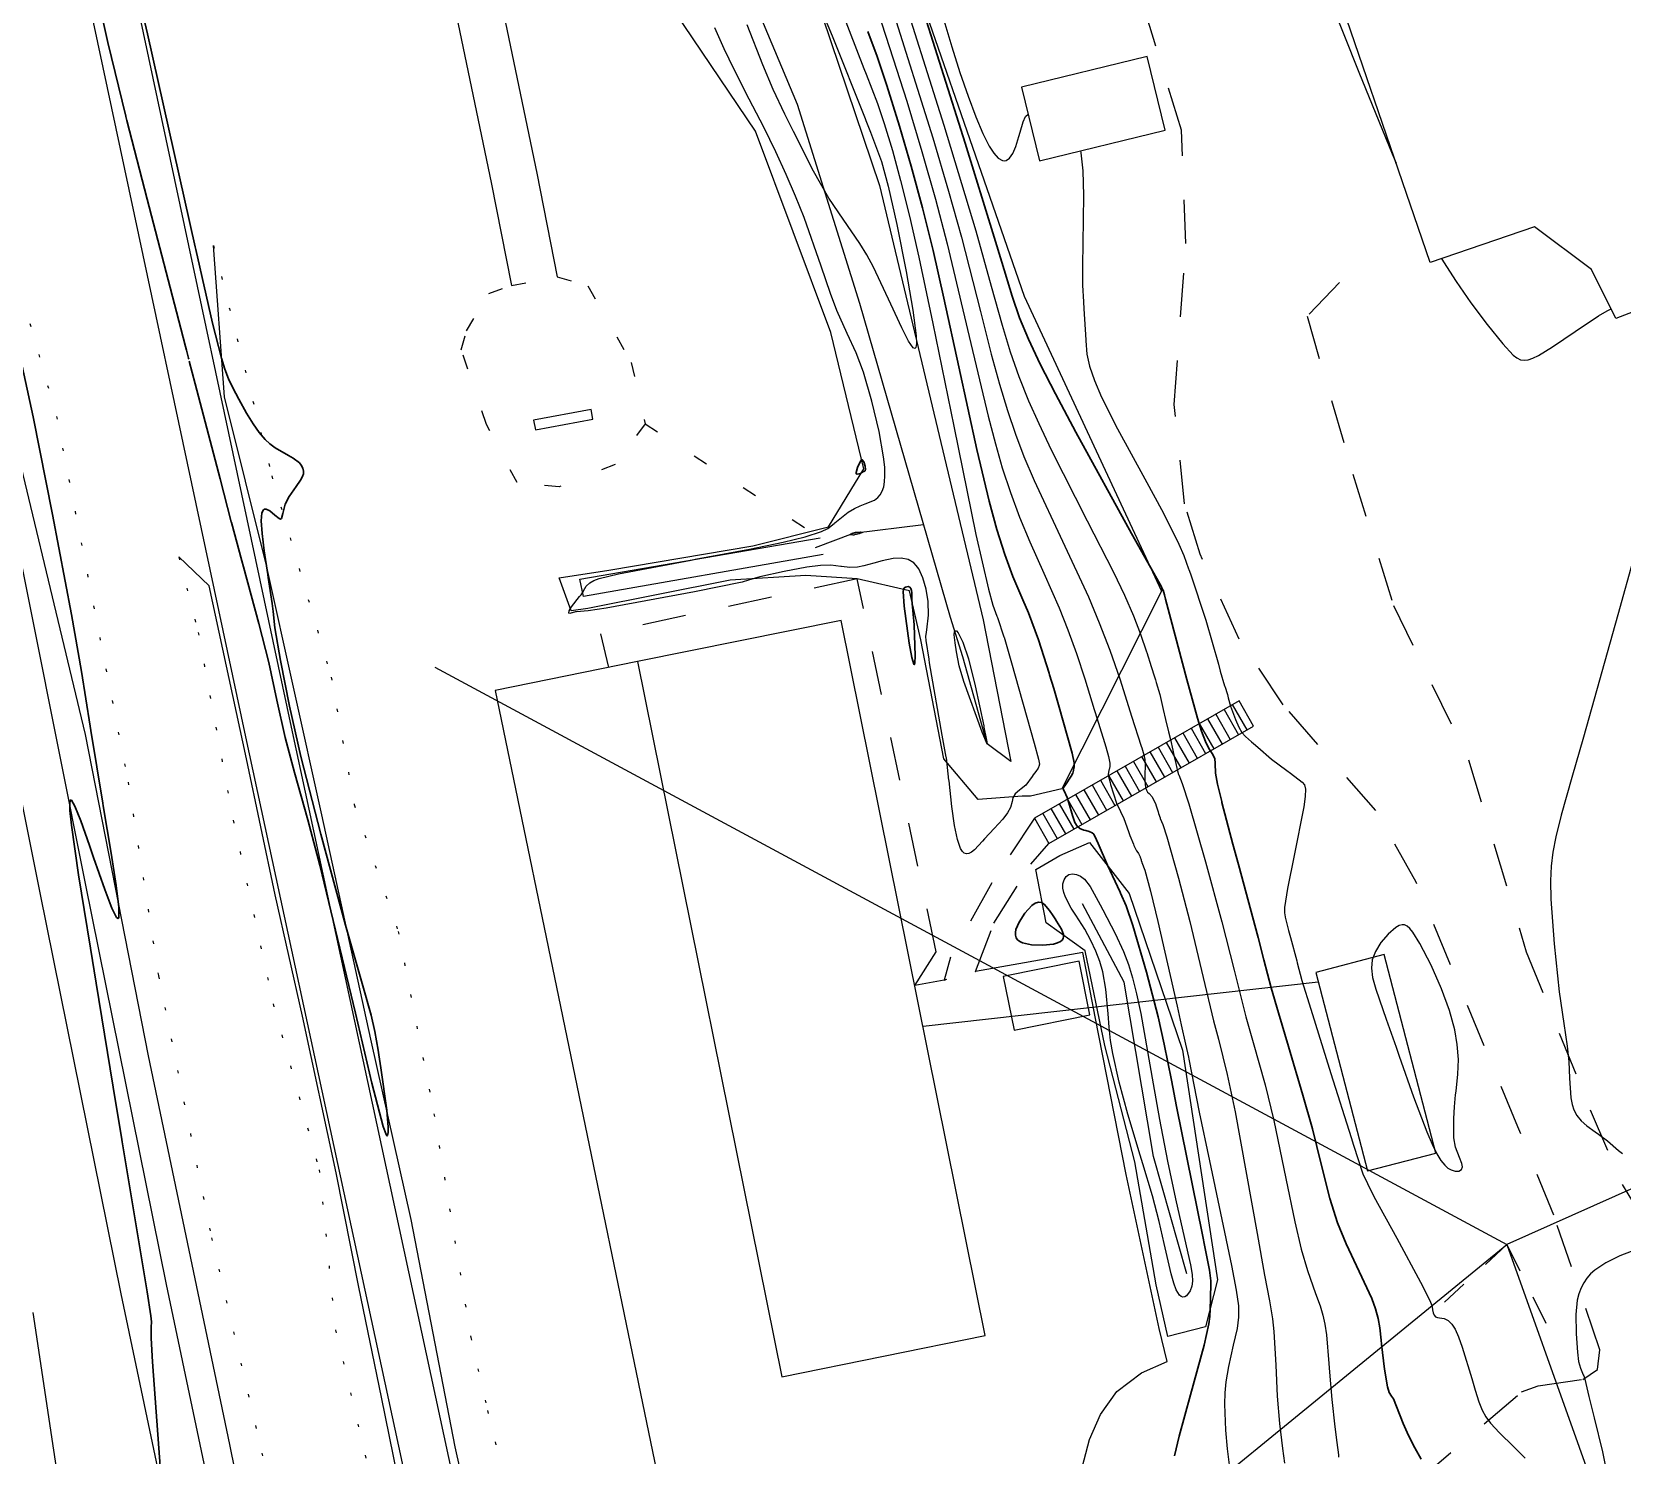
# Model space of a CAD drawing. Header units: metres. Extents: x 1233805 to 1234355, y 654698 to 655114.
# Drawn here: x 1234111.5 to 1234165.9, y 654927.6 to 654976.3 of the extents above; entities that cross this region are included whole.
import ezdxf

# ---------------------------------------------------------------- set-up
doc = ezdxf.new("R2010")
doc.units = ezdxf.units.M
for name, pattern in [('ИИDash_05_15', [2, 0.5, -1.5]), ('ИИDash_10_10', [2, 1, -1]), ('ИИDash_15_15', [3, 1.5, -1.5]), ('ИИDot', [1, 0, -1])]:
    doc.linetypes.add(name, pattern=pattern)
for name, color, linetype, lineweight in [('ИИ_ГИДРОГРАФИЯ', 3, 'Continuous', 25), ('ИИ_ГОРИЗОНТАЛИ_ОСН', 32, 'Continuous', 25), ('ИИ_ГОРИЗОНТАЛИ_УТОЛЩ', 32, 'Continuous', 30), ('ИИ_ДОРОГИ_АД', 7, 'Continuous', 25), ('ИИ_ДОРОГИ_ЖД', 7, 'Continuous', 25), ('ИИ_ЛЭП_ВН', 250, 'Continuous', 25), ('ИИ_ЛЭП_НН', 250, 'Continuous', 25), ('ИИ_ОБОРУДОВАНИЕ', 250, 'Continuous', 25), ('ИИ_ОТКОС', 7, 'Continuous', 25), ('ИИ_СООРУЖЕНИЕ', 7, 'Continuous', 25), ('ИИ_СТРОЕНИЕ', 7, 'Continuous', 25), ('ИИ_УГОДЬЯ', 7, 'Continuous', 25)]:
    doc.layers.add(name, color=color, linetype=linetype, lineweight=lineweight)

msp = doc.modelspace()

# ---------------------------------------------------------------- linework, layer by layer
at = {"layer": 'ИИ_ГИДРОГРАФИЯ', "elevation": 5.096001}
msp.add_lwpolyline([(1234145.01310628, 654951.34400438), (1234144.19817585, 654951.95001835), (1234143.37415591, 654954.92903078), (1234142.94297278, 654956.27001599), (1234139.84203325, 654967.00798134), (1234137.71111373, 654973.8129629), (1234135.29501116, 654979.58500807), (1234133.88812708, 654981.86796367), (1234132.3642157, 654991.30797691), (1234129.18118662, 655002.75698255), (1234126.80399847, 655011.42701578), (1234125.94504078, 655015.29495284), (1234122.89920633, 655028.8239626), (1234120.59700656, 655040.32303151), (1234119.64402935, 655042.03498191), (1234122.28396084, 655043.28599528), (1234123.52410942, 655041.82500028), (1234124.91309855, 655028.54999941), (1234129.78904689, 655003.1979653), (1234133.56800628, 654991.62405005), (1234140.52317761, 654971.03995546), (1234144.06012907, 654956.1840208), (1234145.01310628, 654951.34400438)], close=True, dxfattribs=at)
at = {"layer": 'ИИ_ГИДРОГРАФИЯ'}
for points, elevation in [([(1234142.02862595, 654959.43649934), (1234139.61792028, 654959.14101959), (1234138.31547807, 654958.65002059)], 5.0885), ([(1234151.02893466, 654933.82200593), (1234149.89303128, 654937.83097225), (1234148.89119801, 654943.80000391), (1234147.45789757, 654946.48197434)], 5.310997)]:
    msp.add_lwpolyline(points, dxfattribs=dict(at, elevation=elevation))
at = {"layer": 'ИИ_ГОРИЗОНТАЛИ_ОСН'}
for points, elevation in [([(1234166.1162853, 654984.93118235), (1234165.71899214, 654984.66570261), (1234165.12877032, 654984.35111952), (1234163.9220892, 654983.79179565), (1234162.27346251, 654983.09153787), (1234160.20828969, 654982.26188835), (1234157.94726076, 654981.39159525), (1234156.67259666, 654980.9210586), (1234155.79116884, 654980.61807493), (1234155.57619437, 654980.54490137), (1234155.36422571, 654980.44294381), (1234155.22294418, 654980.31721835), (1234155.13701526, 654980.15391605), (1234155.10576657, 654979.94944754), (1234155.14118131, 654979.62827313), (1234155.26394216, 654979.17595806), (1234155.49200616, 654978.52321609), (1234155.88288817, 654977.50532437), (1234156.91275878, 654974.92346144), (1234158.05596296, 654972.12167977), (1234158.1888042223, 654971.8060419409)], 9), ([(1234137.97674743, 654980.25501694), (1234139.98659119, 654975.04071374), (1234140.05877647, 654974.85384061), (1234140.44531984, 654973.84070387), (1234140.6763841, 654973.16207179), (1234140.96003609, 654972.24417373), (1234141.24204562, 654971.21425455), (1234141.5442318, 654969.99286874), (1234141.86435711, 654968.58705295), (1234142.34518074, 654966.31781353), (1234143.05647519, 654962.81487442), (1234143.81489493, 654959.10274513), (1234144.24241381, 654957.23531261), (1234144.39596585, 654956.69045662), (1234144.53442711, 654956.31498203), (1234144.55504085, 654956.26555332), (1234144.77342111, 654955.61178218), (1234144.7785643, 654955.59381681), (1234144.82513306, 654955.43316511), (1234145.03285516, 654954.71655484), (1234145.81518302, 654951.97560981), (1234145.9623391, 654951.42509862), (1234145.99062811, 654951.25768708), (1234145.99046564, 654951.25723441), (1234145.98063547, 654951.2135857), (1234145.97901249, 654951.20389499), (1234145.94169771, 654951.11707977), (1234145.86361337, 654951.00334325), (1234145.77972905, 654950.88341808), (1234145.74612509, 654950.83444886), (1234145.52462926, 654950.53520018), (1234145.36552341, 654950.40455635), (1234145.30563852, 654950.36401322), (1234145.16426736, 654950.23617145), (1234145.08333545, 654950.09659349), (1234145.05447008, 654949.97795238), (1234144.99787915, 654949.76862509), (1234144.90057523, 654949.58355569), (1234144.73961957, 654949.37654584), (1234144.44457809, 654949.05379285), (1234144.11533235, 654948.69519422), (1234144.04464636, 654948.61435856), (1234143.767748, 654948.31882765), (1234143.66673097, 654948.23990992), (1234143.5777522, 654948.19569354), (1234143.49493416, 654948.18492565), (1234143.42038014, 654948.20981191), (1234143.35305221, 654948.27071481), (1234143.29237609, 654948.36818439), (1234143.18463751, 654948.67855105), (1234143.08388863, 654949.16101791), (1234142.99100413, 654949.80685953), (1234142.89716625, 654950.67800207), (1234142.8947862, 654950.70210126), (1234142.80841608, 654951.4715271), (1234142.80407728, 654951.48861774), (1234142.6581298, 654952.241363), (1234142.23381101, 654954.71995556), (1234142.21470863, 654954.8328266), (1234142.21305392, 654954.84260272), (1234142.11377173, 654955.48081857), (1234142.10770458, 654955.62258024), (1234142.12194566, 654955.76744323), (1234142.13434308, 654955.84886226), (1234142.19026381, 654956.34888842), (1234142.18107183, 654956.81190246), (1234142.11587297, 654957.24157872), (1234142.00480666, 654957.62964581), (1234141.86027007, 654957.93374249), (1234141.77748925, 654958.0504067), (1234141.68860198, 654958.14210483), (1234141.49816952, 654958.25466529), (1234141.26280274, 654958.30237157), (1234140.98148807, 654958.28719795), (1234140.61554613, 654958.20708074), (1234140.33090994, 654958.12848108), (1234139.98748775, 654958.03632479), (1234139.76236954, 654957.9937568), (1234139.50794715, 654957.9832217), (1234139.21694309, 654958.01491441), (1234139.20191153, 654958.0172226), (1234138.85420737, 654958.05389956), (1234138.50074118, 654958.04867358), (1234138.03073759, 654957.98856628), (1234137.25671822, 654957.84160575), (1234136.42080385, 654957.65439815), (1234136.04360353, 654957.54521248), (1234135.82748379, 654957.47978239), (1234134.19217535, 654957.14258108), (1234131.17346898, 654956.59002218), (1234130.55957881, 654956.49833071), (1234130.15165018, 654956.45896722), (1234130.1171821, 654956.45694572), (1234130.00692609, 654956.43167416), (1234129.99353106, 654956.42380914), (1234129.93096226, 654956.40535229), (1234129.89707069, 654956.41934689), (1234129.90966452, 654956.49271407), (1234129.98721709, 654956.62936822), (1234130.25356032, 654956.98328165), (1234130.31089089, 654957.04533585), (1234130.38428229, 654957.14459266), (1234130.39957031, 654957.17719446), (1234130.49061695, 654957.33755046), (1234130.60938228, 654957.45385049), (1234130.74328964, 654957.5297346), (1234130.9325007, 654957.59947609), (1234131.59430954, 654957.76027735), (1234134.07819901, 654958.23383265), (1234134.21182105, 654958.25852532), (1234136.07435081, 654958.60866537), (1234137.22031623, 654958.8435205), (1234137.98208168, 654959.03122148), (1234138.53344073, 654959.21035628), (1234138.75366051, 654959.31315122), (1234138.96816123, 654959.48321961), (1234138.99544817, 654959.50715499), (1234139.45241547, 654959.87044215), (1234139.66026734, 654959.99694191), (1234139.86181806, 654960.09163516), (1234140.02572747, 654960.15031325), (1234140.34897298, 654960.28668432), (1234140.45716128, 654960.36751918), (1234140.54349991, 654960.46564796), (1234140.61290007, 654960.58903883), (1234140.66291347, 654960.73653619), (1234140.69418212, 654960.91006563), (1234140.70693981, 654961.11101354), (1234140.69769494, 654961.4054934), (1234140.66141625, 654961.76106071), (1234140.51022096, 654962.63459335), (1234140.26254918, 654963.6710721), (1234139.96748376, 654964.66264321), (1234139.72428095, 654965.31640615), (1234139.41860239, 654965.98206362), (1234139.06372383, 654966.76611236), (1234138.84495419, 654967.34965646), (1234138.5227002, 654968.28577573), (1234137.93991517, 654969.9435249), (1234137.65000329, 654970.67751182), (1234137.32913039, 654971.4233465), (1234136.9714499, 654972.19494079), (1234136.5580292, 654973.03322615), (1234136.06596593, 654973.99019945), (1234135.54591358, 654975.00410834), (1234135.2011993, 654975.71556917), (1234134.8862614, 654976.42959844)], 5.5), ([(1234141.09329333, 654978.26868271), (1234142.72365996, 654973.10299541), (1234143.81003062, 654969.49745748), (1234144.34046163, 654967.59917132), (1234144.71278174, 654966.2646479), (1234144.99330252, 654965.34926346), (1234145.28863955, 654964.50531077), (1234145.62078579, 654963.67628693), (1234145.96554454, 654962.90186288), (1234146.39338134, 654962.00402167), (1234147.62568967, 654959.57597625), (1234148.51997613, 654957.82135032), (1234148.89523724, 654957.03314578), (1234149.20568155, 654956.32464642), (1234149.44983141, 654955.700796), (1234149.65223686, 654955.09863006), (1234149.66122445, 654955.07010947), (1234149.81498332, 654954.59784734), (1234149.85009504, 654954.49157118), (1234149.89457641, 654954.33875132), (1234149.95398685, 654954.13567814), (1234149.9844433, 654954.04074471), (1234150.10293744, 654953.63614273), (1234150.22098935, 654953.12669048), (1234150.30026113, 654952.77711481), (1234150.40468919, 654952.35437168), (1234150.46877059, 654952.0978985), (1234150.55091844, 654951.72705138), (1234150.58721248, 654951.55772548), (1234150.65250191, 654951.27152703), (1234150.68851063, 654951.11506413), (1234150.69860915, 654951.06912019), (1234150.74882499, 654950.90356336), (1234150.75494492, 654950.89305093), (1234150.87715725, 654950.59336069), (1234151.09677185, 654949.89981617), (1234151.67017395, 654947.91304693), (1234152.22852409, 654945.86138564), (1234152.64505142, 654944.20990422), (1234153.05406559, 654942.6083804), (1234153.30149735, 654941.73306216), (1234153.70549392, 654940.28274491), (1234154.00352102, 654939.07062441), (1234154.4184177, 654937.08245009), (1234154.72150384, 654935.60549961), (1234154.93929402, 654934.67261072), (1234155.15389369, 654933.9328927), (1234155.4302046, 654933.15663675), (1234155.58769717, 654932.72480685), (1234155.6824477, 654932.41332281), (1234155.75264071, 654932.09765682), (1234155.80779658, 654931.73894621), (1234155.89128873, 654930.75497567), (1234155.91115533, 654930.45822841), (1234155.98890167, 654929.52942302), (1234156.09004888, 654928.5953178), (1234156.16176139, 654928.05138485), (1234156.21401885, 654927.63395446), (1234156.22094966, 654927.55103134)], 7.5), ([(1234138.45085706, 654977.22097115), (1234138.90089744, 654976.15730927), (1234140.0251241, 654973.32772491), (1234140.04928972, 654973.26546477), (1234140.2060608, 654972.8617852), (1234140.58279511, 654971.86001272), (1234140.81769389, 654971.02464597), (1234141.11428987, 654969.70828326), (1234141.43467733, 654968.09999943), (1234141.6639923, 654966.77359889), (1234141.77234482, 654965.9027722), (1234141.781106, 654965.64192812), (1234141.75945607, 654965.49972681), (1234141.72476647, 654965.46930212), (1234141.67285068, 654965.49545709), (1234141.51464915, 654965.71950412), (1234141.282418, 654966.16927024), (1234140.90468542, 654966.98311995), (1234140.30946566, 654968.24362862), (1234140.08314329, 654968.66665646), (1234139.84897013, 654969.06155356), (1234139.279583, 654969.89272311), (1234138.7831757, 654970.61238177), (1234138.26001797, 654971.52698479), (1234137.57574263, 654972.88810572), (1234137.43896125, 654973.16771688), (1234137.2822397, 654973.48480614), (1234136.88168371, 654974.31984826), (1234136.52621523, 654975.16293272), (1234135.99315714, 654976.54024324)], 5), ([(1234140.44843757, 654977.0220326), (1234140.86356208, 654975.76618995), (1234141.44913476, 654973.92429472), (1234141.96727799, 654972.2094114), (1234142.43145217, 654970.57710757), (1234142.83719386, 654969.04225521), (1234143.58912275, 654965.87488747), (1234144.23139797, 654963.15813456), (1234144.4818609, 654962.20340863), (1234144.71784036, 654961.38951603), (1234144.9963172, 654960.54252726), (1234145.31001463, 654959.70105009), (1234145.6625756, 654958.85117221), (1234146.13942436, 654957.78701756), (1234146.66866327, 654956.59470117), (1234146.96468954, 654955.85119812), (1234147.25797752, 654955.03951321), (1234147.54653495, 654954.16715164), (1234147.86574778, 654953.12694495), (1234147.89696205, 654953.02298789), (1234148.21274555, 654951.99746815), (1234148.26028894, 654951.84709693), (1234148.35643481, 654951.51254774), (1234148.40076933, 654951.29079834), (1234148.40205211, 654951.17429862), (1234148.37458763, 654951.07235005), (1234148.36507119, 654951.04640374), (1234148.33798735, 654950.89654102), (1234148.34612892, 654950.84638661), (1234148.35291742, 654950.82619042), (1234148.4080442, 654950.62450289), (1234148.42599999, 654950.55693767), (1234148.62226581, 654949.92472001), (1234148.76081822, 654949.63476079), (1234148.87663005, 654949.39849519), (1234149.03757598, 654948.95189323), (1234149.08499475, 654948.8092426), (1234149.20171309, 654948.51182171), (1234149.21678868, 654948.47713472), (1234149.23764826, 654948.42813906), (1234149.3057895, 654948.28387335), (1234149.35251294, 654948.22731503), (1234149.38208994, 654948.19387411), (1234149.43152476, 654948.08447157), (1234149.43179789, 654948.08370001), (1234149.43371614, 654948.07828246), (1234149.4664725, 654947.98198933), (1234149.47307468, 654947.96007109), (1234149.49371501, 654947.90045976), (1234149.49714053, 654947.89375969), (1234149.58924881, 654947.6304239), (1234149.79189004, 654946.9047276), (1234150.0447896, 654945.87393472), (1234150.69842813, 654942.97548902), (1234150.84015135, 654942.3373385), (1234150.98953502, 654941.67317573), (1234151.08332421, 654941.23295636), (1234151.09561567, 654941.16168235), (1234151.45447096, 654939.34973966), (1234151.80843055, 654937.69284103), (1234152.5633523, 654934.11041066), (1234152.72161054, 654933.26415019), (1234152.79395041, 654932.7251889), (1234152.80227204, 654932.33883554), (1234152.74938397, 654931.95636464), (1234152.61867708, 654931.38150323), (1234152.45499112, 654930.66000283), (1234152.36466085, 654930.12967215), (1234152.32850285, 654929.75927656), (1234152.31404602, 654929.36943228), (1234152.34937023, 654928.47415075), (1234152.40681554, 654927.83367588), (1234152.50666244, 654927.10512027)], 6.5), ([(1234140.96867723, 654977.04709741), (1234142.33919972, 654972.67588455), (1234142.8796933, 654970.85210148), (1234143.32361224, 654969.26985635), (1234143.9753174, 654966.73128404), (1234144.34435321, 654965.26978555), (1234144.62130416, 654964.24764501), (1234144.89271539, 654963.34552668), (1234145.16931307, 654962.53290148), (1234145.46024316, 654961.77617092), (1234145.80607221, 654960.95899999), (1234146.7794704, 654958.87483528), (1234147.66512834, 654956.97952529), (1234148.03850852, 654956.08654033), (1234148.39574816, 654955.14725703), (1234148.73454031, 654954.17001352), (1234149.09485734, 654953.03927364), (1234149.13932135, 654952.89615276), (1234149.47393623, 654951.86861863), (1234149.49484691, 654951.80922191), (1234149.55859218, 654951.57597298), (1234149.56031653, 654951.5681196), (1234149.57238395, 654951.51377024), (1234149.59459234, 654951.41128472), (1234149.61097209, 654951.24999705), (1234149.60433125, 654951.1134664), (1234149.59711424, 654950.98425334), (1234149.59805999, 654950.68138871), (1234149.62212118, 654950.45205814), (1234149.64766727, 654950.36277476), (1234149.69029128, 654950.297832), (1234149.74291573, 654950.24906545), (1234149.8495176, 654950.13866209), (1234149.96875004, 654949.86889045), (1234149.96902029, 654949.86810754), (1234149.97092973, 654949.86257612), (1234150.05176514, 654949.61824678), (1234150.06777466, 654949.56315682), (1234150.11633787, 654949.41773423), (1234150.12482472, 654949.4005607), (1234150.2065742, 654949.19479146), (1234150.34301033, 654948.76512003), (1234150.74582561, 654947.35749988), (1234151.13665685, 654945.86766018), (1234151.59199978, 654943.9624864), (1234151.94710847, 654942.47285945), (1234152.10904695, 654941.84403519), (1234152.40983092, 654940.63685168), (1234152.68055161, 654939.36170849), (1234153.44009759, 654935.19868006), (1234153.69313086, 654933.77504261), (1234153.85567263, 654932.89510849), (1234153.96436899, 654932.28269351), (1234154.00926661, 654931.84825594), (1234154.07153098, 654930.69968366), (1234154.12676417, 654929.63559877), (1234154.19721097, 654928.70127808), (1234154.29835566, 654927.85021903), (1234154.37100692, 654927.35081209)], 7), ([(1234142.72332496, 654976.69493787), (1234142.98866032, 654975.78828756), (1234143.26945241, 654974.9037808), (1234143.54786853, 654974.09647861), (1234143.81448666, 654973.39262529), (1234144.05919115, 654972.81884093), (1234144.27551365, 654972.39018839), (1234144.43448254, 654972.14287902), (1234144.58338916, 654971.97787623), (1234144.72228476, 654971.89511221), (1234144.78803405, 654971.88452793), (1234144.85136492, 654971.89446496), (1234144.96926431, 654971.97411819), (1234145.07882031, 654972.13408267), (1234145.18057024, 654972.3731935), (1234145.28610122, 654972.71869658), (1234145.32624254, 654972.86645087), (1234145.42931398, 654973.21945869), (1234145.51545562, 654973.40451761), (1234145.6019095408, 654973.4871398472)], 8.5), ([(1234147.3902410164, 654972.2224963527), (1234147.40384175, 654972.16269256), (1234147.47435607, 654971.54340647), (1234147.49833918, 654970.69929147), (1234147.4766008, 654969.05319884), (1234147.46307071, 654968.30198115), (1234147.46372088, 654967.62853076), (1234147.49163491, 654967.06658431), (1234147.50887238, 654966.81922395), (1234147.57485131, 654965.76526288), (1234147.57665595, 654965.72664207), (1234147.61416286, 654965.2736434), (1234147.70280177, 654964.86279648), (1234147.86760998, 654964.37811357), (1234148.11705475, 654963.80182904), (1234148.66426601, 654962.71717542), (1234149.59351962, 654961.0067313), (1234150.23296867, 654959.83467386), (1234150.76048151, 654958.7805659), (1234150.92761984, 654958.38436322), (1234151.09258301, 654957.93016871), (1234151.10117835, 654957.90550627), (1234151.15264641, 654957.75806723), (1234151.68101635, 654956.17335758), (1234152.10880783, 654954.67153022), (1234152.17512172, 654954.42934962), (1234152.32457594, 654953.93040902), (1234152.32999852, 654953.91526408), (1234152.41904952, 654953.63243472), (1234152.4486896, 654953.52085576), (1234152.52765029, 654953.23895918), (1234152.69352263, 654952.78600543), (1234152.80865417, 654952.52064338), (1234152.91823536, 654952.33912785), (1234153.04157581, 654952.19933349), (1234153.24872198, 654952.01376137), (1234153.31681058, 654951.95506416), (1234153.45852386, 654951.83108861), (1234153.93067894, 654951.42872885), (1234154.45236139, 654951.03372215), (1234154.57683501, 654950.94225057), (1234154.97053658, 654950.63800128), (1234155.05279884, 654950.54377725), (1234155.08515589, 654950.39850222), (1234155.07848492, 654950.15297622), (1234155.030399, 654949.7889595), (1234154.70394109, 654948.13373701), (1234154.47357338, 654946.99954145), (1234154.37702888, 654946.35684529), (1234154.37174653, 654946.17230346), (1234154.39341729, 654946.03475567), (1234154.3934647, 654946.03456472), (1234154.39654254, 654946.02216623), (1234154.51424004, 654945.56565971), (1234154.57698061, 654945.32979931), (1234154.78856565, 654944.52655127), (1234154.80683236, 654944.4549939), (1234154.96970024, 654943.85916993), (1234155.26797983, 654942.87942229), (1234155.96104475, 654940.67660557), (1234156.64945984, 654938.48845626), (1234156.73143626, 654938.22412826), (1234157.05622468, 654937.24686921), (1234157.20551938, 654936.90909311), (1234157.43162032, 654936.46774694), (1234158.20852101, 654935.04623842), (1234159.02880988, 654933.54345655), (1234159.3413561, 654932.91308781), (1234159.40739769, 654932.73916299), (1234159.43258507, 654932.61002227), (1234159.4338864, 654932.5980484), (1234159.45353516, 654932.48793339), (1234159.48652228, 654932.40995643), (1234159.53577595, 654932.35723371), (1234159.60183521, 654932.32985513), (1234159.67661387, 654932.32290414), (1234159.8359, 654932.29934114), (1234159.9667309, 654932.2310356), (1234160.09013295, 654932.10712942), (1234160.20568519, 654931.92598496), (1234160.32260843, 654931.67091254), (1234160.45176194, 654931.32111321), (1234160.77814573, 654930.2468468), (1234160.8937003, 654929.84839727), (1234161.02324093, 654929.44257422), (1234161.13640661, 654929.15903041), (1234161.25805323, 654928.93494432), (1234161.41517481, 654928.72107689), (1234161.72120428, 654928.38666524), (1234162.20032587, 654927.9234718), (1234162.25955255, 654927.86763956), (1234162.6041833, 654927.51454724)], 8.5), ([(1234159.7461633116, 654968.5438992151), (1234159.81351472, 654968.42646273), (1234160.24427711, 654967.75524073), (1234160.74641673, 654967.03519812), (1234161.30123051, 654966.29396712), (1234161.83551332, 654965.62960744), (1234162.19088159, 654965.24507813), (1234162.32255244, 654965.14385311), (1234162.44507368, 654965.08513433), (1234162.57035864, 654965.06395205), (1234162.70652422, 654965.0797422), (1234162.86434761, 654965.13355985), (1234163.06190946, 654965.23152196), (1234163.544116, 654965.52573069), (1234164.31778356, 654966.04844297), (1234165.11628326, 654966.58426782), (1234165.40412605, 654966.75443208), (1234165.5426645486, 654966.8223051343)], 9), ([(1234166.32959566, 654958.36106272), (1234165.7710698, 654956.35537198), (1234164.60064598, 654952.17391869), (1234164.20375938, 654950.79429364), (1234163.83693364, 654949.50817831), (1234163.64768097, 654948.76514706), (1234163.54617279, 654948.24615374), (1234163.48985468, 654947.7684297), (1234163.46999486, 654947.25902337), (1234163.48366069, 654946.63965158), (1234163.59094902, 654945.10901661), (1234163.77019401, 654943.46554059), (1234163.92723411, 654942.38021442), (1234164.04035281, 654941.60427374), (1234164.09609224, 654941.07970446), (1234164.12392851, 654940.51400509), (1234164.16720736, 654939.84324738), (1234164.20864776, 654939.61870099), (1234164.26838327, 654939.43345103), (1234164.37313238, 654939.23893091), (1234164.52180943, 654939.05728011), (1234164.71485307, 654938.88524018), (1234164.99816003, 654938.68193916), (1234165.11226117, 654938.60328409), (1234165.4174482, 654938.37235007), (1234165.80020048, 654938.04631426), (1234165.92829543, 654937.93473433)], 9), ([(1234166.46456913, 654934.67624699), (1234165.83874541, 654934.43611741), (1234165.36633907, 654934.20378426), (1234164.99063498, 654933.95152827), (1234164.84115267, 654933.81851121), (1234164.71706509, 654933.68074771), (1234164.60626847, 654933.51994344), (1234164.51455725, 654933.34029048), (1234164.44180047, 654933.14154719), (1234164.38775985, 654932.92307196), (1234164.3349377, 654932.43299093), (1234164.34860433, 654931.79888356), (1234164.34869388, 654931.79721756), (1234164.34995495, 654931.7737515), (1234164.38909356, 654931.14252993), (1234164.43294252, 654930.82419557), (1234164.49601272, 654930.60188091), (1234164.59169993, 654930.3740832), (1234164.6090352, 654930.33820408), (1234164.64821725, 654930.23043659), (1234164.65009444, 654930.21628204), (1234164.77747686, 654929.6238417), (1234164.96021166, 654928.9014106), (1234165.25240453, 654927.73350637), (1234165.36353484, 654927.17210069)], 9)]:
    msp.add_lwpolyline(points, dxfattribs=dict(at, elevation=elevation))
for points, elevation in [([(1234139.61905275, 654959.08873638), (1234139.59296748, 654959.09162386), (1234139.55670971, 654959.09536463), (1234139.53501692, 654959.09548324), (1234139.50869422, 654959.09903026), (1234139.54363629, 654959.12515569), (1234139.54997577, 654959.1290078), (1234139.58574097, 654959.15524102), (1234139.58640442, 654959.15584423), (1234139.6967625, 654959.18860681), (1234139.86419168, 654959.19365352), (1234139.94183473, 654959.18073269), (1234139.90652028, 654959.15904017), (1234139.8196281, 654959.13289294), (1234139.72830033, 654959.10984217), (1234139.66930606, 654959.09573371), (1234139.63792224, 654959.08959205), (1234139.61905275, 654959.08873638)], 5), ([(1234143.56278692, 654954.85887364), (1234143.79689618, 654953.93038003), (1234144.08396815, 654952.55989848), (1234144.09134594, 654952.52287954), (1234144.18011833, 654952.07956276), (1234144.20556456, 654951.94675578), (1234144.19637172, 654951.9353495), (1234144.03648357, 654952.35093315), (1234143.40739445, 654954.08538004), (1234143.24848464, 654954.61686856), (1234143.1528677, 654955.09964398), (1234143.10446036, 654955.40812483), (1234143.0781095, 654955.67925177), (1234143.08348297, 654955.77373163), (1234143.10503233, 654955.81746204), (1234143.14776523, 654955.80808658), (1234143.20700799, 654955.74126354), (1234143.36806328, 654955.42544695), (1234143.56278692, 654954.85887364)], 5), ([(1234147.07850844, 654946.32671407), (1234146.87793797, 654946.70738503), (1234146.82046569, 654946.86993133), (1234146.79150891, 654947.01399859), (1234146.79288872, 654947.16642409), (1234146.83077398, 654947.30157626), (1234146.90196376, 654947.40808223), (1234147.00004733, 654947.47620873), (1234147.12269251, 654947.50172756), (1234147.26045451, 654947.48214819), (1234147.3999744, 654947.4194888), (1234147.53001187, 654947.31883492), (1234147.72545699, 654947.06722527), (1234147.99968028, 654946.57150008), (1234148.06962511, 654946.43880087), (1234148.16134513, 654946.26605601), (1234148.57894245, 654945.46023804), (1234148.86196862, 654944.84642758), (1234149.03236712, 654944.40416936), (1234149.176451, 654943.94202324), (1234149.3123309, 654943.40197433), (1234149.45528011, 654942.72294985), (1234149.88540325, 654940.32035377), (1234150.09697369, 654939.10386876), (1234150.36465016, 654937.678825), (1234150.64131111, 654936.38796456), (1234150.83953418, 654935.53361294), (1234151.15308837, 654934.13517317), (1234151.20842062, 654933.80299703), (1234151.22441, 654933.57076797), (1234151.2043032, 654933.39751765), (1234151.14326079, 654933.24169082), (1234151.02173347, 654933.07542193), (1234150.95974303, 654933.0353873), (1234150.89837857, 654933.0252386), (1234150.83862184, 654933.04483538), (1234150.78037713, 654933.09389217), (1234150.6693454, 654933.27950406), (1234150.58710181, 654933.50312555), (1234150.49675001, 654933.81978744), (1234150.25788993, 654934.85918235), (1234150.08888204, 654935.617087), (1234149.86068974, 654936.49574584), (1234149.52977711, 654937.58890563), (1234149.43847405, 654937.88172811), (1234149.0140835, 654939.28938195), (1234148.71268259, 654940.38229236), (1234148.49472108, 654941.36118388), (1234148.4253129, 654941.80089379), (1234148.37382043, 654942.25763798), (1234148.33710159, 654942.71142611), (1234148.25868072, 654943.55628121), (1234148.15289253, 654944.15061081), (1234148.05121028, 654944.50299738), (1234147.91494191, 654944.86256185), (1234147.74464018, 654945.2282254), (1234147.53690814, 654945.60727935), (1234147.23185203, 654946.09048517), (1234147.07850844, 654946.32671407)], 5.5), ([(1234160.07164338, 654937.37637106), (1234160.21467488, 654937.33445797), (1234160.33985639, 654937.33966326), (1234160.42596462, 654937.39088576), (1234160.45850365, 654937.47975113), (1234160.43705939, 654937.59783547), (1234160.35589329, 654937.7964879), (1234160.21949342, 654938.15498589), (1234160.16912339, 654938.47479895), (1234160.16504547, 654938.91832596), (1234160.16705059, 654939.01257053), (1234160.16852228, 654939.13477878), (1234160.18148666, 654939.53101931), (1234160.22454182, 654939.94749613), (1234160.24051879, 654940.06559238), (1234160.30612305, 654940.64916815), (1234160.31938036, 654941.15615034), (1234160.28243501, 654941.66447611), (1234160.19379302, 654942.17286004), (1234160.01131858, 654942.82605067), (1234159.73831156, 654943.57128963), (1234159.38477254, 654944.37830051), (1234159.00600146, 654945.12009959), (1234158.76141117, 654945.51368355), (1234158.66166081, 654945.63420014), (1234158.56973847, 654945.71314859), (1234158.48178165, 654945.75431158), (1234158.39216832, 654945.7607713), (1234158.29554384, 654945.73312012), (1234158.18226988, 654945.66866897), (1234157.91448348, 654945.44282166), (1234157.66512144, 654945.15089784), (1234157.48135223, 654944.84892811), (1234157.37429305, 654944.55734722), (1234157.34486473, 654944.27780586), (1234157.38503311, 654943.95749606), (1234157.49639776, 654943.5539461), (1234157.73366271, 654942.86878252), (1234157.8522181, 654942.53511775), (1234158.18646923, 654941.57512722), (1234158.29406172, 654941.26442902), (1234158.78275465, 654939.87521955), (1234159.23509969, 654938.68185794), (1234159.41973106, 654938.25677496), (1234159.58751326, 654937.92300258), (1234159.72474688, 654937.69830535), (1234159.85486631, 654937.53447113), (1234159.95994963, 654937.44072677), (1234160.07164338, 654937.37637106)], 9)]:
    msp.add_lwpolyline(points, close=True, dxfattribs=dict(at, elevation=elevation))
at = {"layer": 'ИИ_ГОРИЗОНТАЛИ_УТОЛЩ'}
for points, elevation in [([(1234116.91120462, 654965.03847115), (1234117.11401587, 654964.26299831), (1234117.96453612, 654961.00758787), (1234118.34462775, 654959.53949038), (1234118.34961923, 654959.52000671), (1234118.70558177, 654958.20695297), (1234118.76346984, 654957.99940632), (1234119.29387724, 654956.06618032), (1234119.63198569, 654954.73503371), (1234119.90774024, 654953.43903647), (1234120.18629566, 654952.1623792), (1234120.51442995, 654950.97238319), (1234120.96769101, 654949.34702344), (1234121.37205057, 654947.80123363), (1234122.59249891, 654942.73402377), (1234123.16033207, 654940.34470295), (1234123.54337241, 654938.86300497), (1234123.64030761, 654938.58551285), (1234123.67091935, 654938.54289637), (1234123.69393013, 654938.55752356), (1234123.71487415, 654938.65785171), (1234123.71720451, 654938.83558368), (1234123.66608224, 654939.4161501), (1234123.45773253, 654940.86652163), (1234123.390351, 654941.31184183), (1234123.36654596, 654941.47287691), (1234123.26285833, 654942.10717265), (1234123.1298659, 654942.67155402), (1234122.84424563, 654943.67296355), (1234122.24977092, 654945.74959258), (1234121.40744719, 654948.85563057), (1234120.72863793, 654951.51531675), (1234120.33332705, 654953.2393738), (1234120.02896332, 654954.79540102), (1234119.84160229, 654955.91371624), (1234119.77596055, 654956.47257843), (1234119.74449314, 654956.75095676), (1234119.6100857, 654957.64038354), (1234119.59405744, 654957.73965927), (1234119.4696958, 654958.55134694), (1234119.39860041, 654959.14464773), (1234119.37365211, 654959.57837992), (1234119.39614203, 654959.84479138), (1234119.44966679, 654959.94727122), (1234119.48951675, 654959.96801856), (1234119.53837286, 654959.96861997), (1234119.66141578, 654959.91184299), (1234119.84260822, 654959.76586101), (1234119.98637975, 654959.65169827), (1234120.03583353, 654959.63686907), (1234120.07019933, 654959.65778429), (1234120.11554353, 654959.830638), (1234120.19238088, 654960.14934133), (1234120.32460854, 654960.40834337), (1234120.5657267, 654960.75245946), (1234120.71993979, 654960.96823547), (1234120.78518879, 654961.08651995), (1234120.81758058, 654961.18750402), (1234120.81969929, 654961.27682764), (1234120.79211523, 654961.37422305), (1234120.74319262, 654961.47493225), (1234120.67751079, 654961.55986145), (1234120.46627308, 654961.71879325), (1234120.29919291, 654961.80731703), (1234119.84930813, 654962.06684579), (1234119.66960191, 654962.20445759), (1234119.50790792, 654962.35590291), (1234119.30705629, 654962.59050713), (1234119.09561395, 654962.88932781), (1234118.87330074, 654963.25112499), (1234118.60085785, 654963.73985429), (1234118.39522041, 654964.12803331), (1234118.25660763, 654964.42778096), (1234118.13115725, 654964.75568541), (1234118.00935275, 654965.14007009), (1234117.70583696, 654966.32908031), (1234117.13620595, 654968.85307046), (1234117.11481541, 654968.94918098), (1234115.47916372, 654976.23163363), (1234114.66341221, 654979.71315945)], 6), ([(1234141.83329597, 654977.60267918), (1234143.44936165, 654972.48663239), (1234144.44373828, 654969.27265084), (1234144.69943956, 654968.41995924), (1234145.05403145, 654967.25681273), (1234145.31199215, 654966.51178011), (1234145.61175974, 654965.78488191), (1234146.01356573, 654964.93753802), (1234146.53601968, 654963.91678796), (1234147.23096778, 654962.61087008), (1234149.14204338, 654959.13681302), (1234150.10327784, 654957.42262569), (1234150.13799719, 654957.36153911), (1234150.21553163, 654957.20780083), (1234150.21599749, 654957.20649454), (1234150.21704289, 654957.20356833), (1234150.26514806, 654957.04238915), (1234150.30325122, 654956.89587344), (1234150.48096386, 654956.21584127), (1234151.03285786, 654954.14924267), (1234151.39105084, 654952.82480014), (1234151.5321616, 654952.38239576), (1234151.67315071, 654952.02649641), (1234151.78730716, 654951.78804892), (1234151.89845471, 654951.61803518), (1234151.9910244, 654951.45086153), (1234152.00095568, 654951.27233847), (1234152.01482612, 654950.94352896), (1234152.08131836, 654950.571403), (1234152.22319007, 654949.98106488), (1234152.22620668, 654949.96908065), (1234152.23201603, 654949.9459988), (1234152.60787233, 654948.5201932), (1234152.80032582, 654947.8169442), (1234153.47267391, 654945.32995058), (1234153.66873802, 654944.5652424), (1234153.91876098, 654943.60159747), (1234154.16102271, 654942.74390134), (1234154.50561983, 654941.59805996), (1234155.00247106, 654939.93917285), (1234155.32649043, 654938.77954034), (1234155.62473784, 654937.57541721), (1234155.92130113, 654936.39683559), (1234156.18545717, 654935.57017883), (1234156.48004334, 654934.85083178), (1234156.92818875, 654933.89982642), (1234157.35562879, 654932.97838968), (1234157.48483409, 654932.62885895), (1234157.5753364, 654932.30074224), (1234157.63301992, 654931.97854687), (1234157.67675501, 654931.55704638), (1234157.68931025, 654931.41617371), (1234157.78723641, 654930.56829427), (1234157.89295181, 654929.95960448), (1234157.95486691, 654929.76375114), (1234158.03503729, 654929.6393692), (1234158.09696281, 654929.551823), (1234158.20043044, 654929.28960953), (1234158.42553886, 654928.70766335), (1234158.61563803, 654928.29324711), (1234158.83065842, 654927.87347119), (1234159.05115345, 654927.48613443)], 8), ([(1234113.89774991, 654976.95544162), (1234114.11999112, 654975.93123842), (1234114.73965901, 654973.41181244), (1234114.74082977, 654973.40725457), (1234114.77658811, 654973.26804262), (1234115.4729721, 654970.57134164), (1234116.6241096, 654966.15111817), (1234116.78530351, 654965.53265653), (1234116.81647895, 654965.41304398), (1234116.88708606, 654965.14214177), (1234116.88735187, 654965.14112191), (1234116.89747658, 654965.1022759)], 6), ([(1234140.1162499, 654976.31154184), (1234140.43998468, 654975.45146925), (1234140.76997309, 654974.46413087), (1234141.20765286, 654973.07467921), (1234141.60640349, 654971.70636436), (1234141.98860109, 654970.28258571), (1234142.35077549, 654968.81465408), (1234142.71985751, 654967.19350127), (1234143.22956708, 654964.83861999), (1234143.84579946, 654962.00940003), (1234144.26636765, 654960.24613058), (1234144.53185063, 654959.28026358), (1234144.8023666, 654958.42689999), (1234145.07990774, 654957.67491606), (1234145.4224487, 654956.86737406), (1234145.61185206, 654956.43012725), (1234145.96088741, 654955.50537125), (1234146.31958514, 654954.36939004), (1234146.33776318, 654954.30840235), (1234146.47988425, 654953.83775689), (1234146.64657205, 654953.28182588), (1234147.10797617, 654951.63320408), (1234147.18053059, 654951.29758283), (1234147.17908452, 654951.15557476), (1234147.17776842, 654951.15181908), (1234147.15728425, 654951.05541363), (1234147.15388561, 654951.03346697), (1234147.13089294, 654950.94768726), (1234147.07784076, 654950.84272323), (1234146.86113401, 654950.51265452), (1234146.85017536, 654950.49669494), (1234146.79469983, 654950.41245593), (1234146.79847808, 654950.40420716), (1234146.79891392, 654950.40346281), (1234146.832157, 654950.33575738), (1234146.93538647, 654950.10756477), (1234146.9964777, 654949.92916214), (1234146.99661065, 654949.92870892), (1234147.1237832, 654949.49767493), (1234147.20221079, 654949.2617968), (1234147.27547536, 654949.13162018), (1234147.36815322, 654949.05521939), (1234147.50901009, 654949.00095033), (1234147.57292661, 654948.98241017), (1234147.69486005, 654948.94543913), (1234147.79672634, 654948.90043725), (1234147.84876157, 654948.86429268), (1234147.94364744, 654948.66486508), (1234147.99603721, 654948.53966861), (1234148.31377653, 654947.79700029), (1234148.75124777, 654946.87152971), (1234148.76674041, 654946.84061013), (1234148.95732143, 654946.41185693), (1234149.18138054, 654945.7408428), (1234149.64762792, 654944.13943099), (1234150.04765387, 654942.61577213), (1234150.26022687, 654941.67487928), (1234150.50172379, 654940.44140104), (1234150.6728069, 654939.5478178), (1234151.56367417, 654935.15618127), (1234151.65038273, 654934.74317508), (1234151.81156139, 654933.94909135), (1234151.855096, 654933.58000208), (1234151.84325609, 654932.91093931), (1234151.83341722, 654932.67085614), (1234151.83183578, 654932.61641451), (1234151.8186772, 654932.36607461), (1234151.78518887, 654932.11919075), (1234151.62140461, 654931.38615615), (1234151.15448094, 654929.68210255), (1234150.76683033, 654928.27588154), (1234150.60892771, 654927.60128272)], 6), ([(1234115.92609391, 654927.09265584), (1234115.64801233, 654930.81660702), (1234115.60554686, 654931.61822158), (1234115.61007841, 654931.9942149), (1234115.61107032, 654932.00501025), (1234115.619244, 654932.18325855), (1234115.6010354, 654932.39312101), (1234115.46879847, 654933.21074402), (1234115.34296868, 654933.95769349), (1234114.61924018, 654938.33376724), (1234114.59248023, 654938.49615009), (1234114.40341492, 654939.64337968), (1234113.72360817, 654943.76955209), (1234113.52811271, 654944.95861628), (1234113.42510001, 654945.584385), (1234113.41295049, 654945.65780535), (1234113.1219616, 654947.47337545), (1234112.87985113, 654949.17028236), (1234112.829323, 654949.6718878), (1234112.82432426, 654949.95496958), (1234112.84304367, 654950.02307829), (1234112.87844922, 654950.02241145), (1234113.00144215, 654949.81373803), (1234113.19956763, 654949.32023162), (1234113.49936747, 654948.47610427), (1234113.640447, 654948.06490901), (1234114.02109099, 654946.97082492), (1234114.26433941, 654946.33426376), (1234114.42529934, 654946.0109317), (1234114.47424946, 654945.97023233), (1234114.50260908, 654946.0096762), (1234114.49856938, 654946.36663858), (1234114.41035248, 654947.10508768), (1234114.24079637, 654948.21004476), (1234113.96789088, 654949.82454184), (1234113.95163538, 654949.91882715), (1234113.53995196, 654952.4059779), (1234113.51803482, 654952.5479083), (1234113.21906457, 654954.41683361), (1234112.87783693, 654956.37204625), (1234112.2345183, 654959.79651262), (1234111.56977065, 654963.13480747), (1234110.99259812, 654965.81408049)], 6)]:
    msp.add_lwpolyline(points, dxfattribs=dict(at, elevation=elevation))
at = {"layer": 'ИИ_ГОРИЗОНТАЛИ_УТОЛЩ', "elevation": 6}
for points in [[(1234139.86423283, 654961.19704206), (1234139.93239355, 654961.23401), (1234139.97669696, 654961.25734619), (1234139.9888433, 654961.26163894), (1234140.02778277, 654961.28486987), (1234140.04005992, 654961.3320188), (1234140.02369856, 654961.44948626), (1234139.98073555, 654961.5935163), (1234139.92897849, 654961.66626618), (1234139.89941643, 654961.65514915), (1234139.86397631, 654961.61217865), (1234139.76182065, 654961.40086318), (1234139.71707063, 654961.22454333), (1234139.7264362, 654961.18595692), (1234139.75411741, 654961.16848707), (1234139.86423283, 654961.19704206)], [(1234141.56236118, 654957.30757336), (1234141.50200456, 654957.32893523), (1234141.40789889, 654957.31174855), (1234141.35510895, 654957.27103923), (1234141.33219223, 654957.16286994), (1234141.35951326, 654956.65209944), (1234141.53920823, 654955.38559535), (1234141.63051828, 654954.90011673), (1234141.69498054, 654954.67187867), (1234141.71454526, 654954.65925393), (1234141.72900008, 654954.70211172), (1234141.74216532, 654954.95238858), (1234141.70428675, 654956.01605336), (1234141.6387563, 654956.75282861), (1234141.62577229, 654956.86945257), (1234141.62470792, 654957.03756195), (1234141.62624605, 654957.12259681), (1234141.61686323, 654957.19459908), (1234141.5956224, 654957.26035012), (1234141.56236118, 654957.30757336)], [(1234145.29679004, 654945.85450712), (1234145.1879376, 654945.59756994), (1234145.16818515, 654945.49227276), (1234145.17094597, 654945.39994714), (1234145.19646577, 654945.31918719), (1234145.24497411, 654945.25002779), (1234145.31674523, 654945.1920845), (1234145.41206149, 654945.14513593), (1234145.71893552, 654945.07523477), (1234146.10967249, 654945.05898821), (1234146.4693476, 654945.10026063), (1234146.60775283, 654945.13957614), (1234146.70951891, 654945.18914196), (1234146.76454554, 654945.2365258), (1234146.79906001, 654945.29270537), (1234146.81335308, 654945.3581248), (1234146.80762104, 654945.43364176), (1234146.7390669, 654945.61401484), (1234146.57438312, 654945.88387534), (1234146.52462867, 654945.96036997), (1234146.4573403, 654946.06635613), (1234146.3389336, 654946.24945253), (1234146.15691537, 654946.46453251), (1234146.05698524, 654946.5235741), (1234145.95653138, 654946.53527504), (1234145.84736815, 654946.49951717), (1234145.72581426, 654946.41639631), (1234145.49309755, 654946.16281657), (1234145.29679004, 654945.85450712)]]:
    msp.add_lwpolyline(points, close=True, dxfattribs=at)
at = {"layer": 'ИИ_ДОРОГИ_АД', "linetype": 'ИИDash_15_15'}
for points in [[(1234152.08722547, 654920.88099104), (1234162.48361058, 654929.79254894), (1234163.04533875, 654929.99494071), (1234164.5739834, 654930.21329853), (1234165.07831777, 654930.54980507), (1234165.16060377, 654931.22168721), (1234163.58145356, 654935.83492018), (1234162.35519567, 654938.84755731), (1234158.87518658, 654947.21223388), (1234157.49609406, 654949.67226852), (1234154.32456423, 654953.28376532), (1234152.82690427, 654955.52994368), (1234151.48978781, 654958.43336864), (1234150.95576185, 654960.16011839), (1234150.6028198, 654963.55678321), (1234150.99955322, 654969.05810516), (1234150.84515196, 654972.94000465), (1234149.76374627, 654976.47901118), (1234148.01815901, 654981.62963455), (1234143.52895897, 654990.76256608), (1234140.43200627, 654996.93854205), (1234138.79409456, 655001.50538479), (1234135.37336919, 655010.16310478), (1234132.77055525, 655016.61121309)], [(1234156.2539186, 654967.72547947), (1234155.14399257, 654966.56948687), (1234156.71401646, 654961.16644479), (1234158.10148927, 654956.67610601), (1234160.66911594, 654951.40400766), (1234162.64077212, 654944.83276124), (1234164.83121109, 654939.42969699), (1234165.92258857, 654936.88451012), (1234167.0768804, 654934.98022684), (1234168.34658152, 654934.31659382), (1234169.09685381, 654934.30218003), (1234169.71729375, 654934.80710614), (1234170.35213188, 654935.70153719), (1234170.51563459, 654937.80983102), (1234169.63259562, 654942.05455884)], [(1234141.72480096, 654943.6803275), (1234142.45543624, 654944.83349302), (1234139.75379952, 654957.59036156), (1234130.97428836, 654955.70956167), (1234131.24588584, 654954.55863034)], [(1234145.81864726, 654949.40972433), (1234144.3584997, 654947.19826148), (1234142.94723023, 654944.6506012), (1234142.7282906, 654943.8714338)], [(1234143.80681541, 654944.16490556), (1234144.42973096, 654945.81178715), (1234145.69536237, 654947.83753632), (1234146.31483778, 654948.54414781)]]:
    msp.add_lwpolyline(points, dxfattribs=at)
at = {"layer": 'ИИ_ДОРОГИ_АД'}
for points in [[(1234132.24073195, 654954.75927512), (1234127.37457485, 654953.77784791), (1234135.14032393, 654916.22131871), (1234140.30466856, 654917.24952484), (1234141.07909065, 654917.8887858), (1234141.70944689, 654918.24894181), (1234142.93412343, 654918.78916194), (1234143.93615557, 654918.97007281), (1234144.92671537, 654919.00608008), (1234145.97129013, 654918.76298241)], [(1234149.63462574, 654921.66825848), (1234149.02326036, 654922.17199939), (1234148.33776838, 654923.05034642), (1234147.94092181, 654924.20639641), (1234147.39737869, 654926.98775695), (1234147.70317812, 654928.1621576), (1234148.08245037, 654929.01114635), (1234148.63925596, 654929.80059955), (1234149.47704835, 654930.44016589), (1234150.35360197, 654930.82725559), (1234150.0846467, 654931.95551127), (1234148.96096413, 654937.21768127), (1234147.89307109, 654942.61147076), (1234147.47561478, 654944.8081226), (1234143.80681541, 654944.16490556)], [(1234142.7282906, 654943.8714338), (1234141.72480096, 654943.6803275)]]:
    msp.add_lwpolyline(points, dxfattribs=at)
at = {"layer": 'ИИ_ДОРОГИ_АД', "linetype": 'ИИDot'}
msp.add_lwpolyline([(1234142.7282906, 654943.8714338), (1234143.80681541, 654944.16490556)], dxfattribs=at)
at = {"layer": 'ИИ_ДОРОГИ_ЖД'}
for points in [[(1234101.69530925, 655092.34073139), (1234104.41152213, 655079.53296724), (1234109.685413, 655054.75817601), (1234112.69348156, 655040.46134528), (1234119.07670624, 655010.3206888), (1234127.24234422, 654971.14975304), (1234127.92936468, 654967.61856106)], [(1234103.27393943, 655092.56108924), (1234105.96692882, 655079.86283088), (1234111.24095912, 655055.08738692), (1234114.24919872, 655040.78974324), (1234120.63272942, 655010.64764176), (1234128.80105095, 654971.46383291), (1234129.49010003, 654967.92221408)], [(1234089.92343656, 655090.69751909), (1234092.96205356, 655075.71637525), (1234104.16931624, 655021.45356745), (1234108.3491839, 655001.52329929), (1234113.32872478, 654978.0249006), (1234118.83848697, 654952.19008379), (1234121.8506392, 654938.17583252), (1234125.47059453, 654921.43573877), (1234130.17261242, 654899.77305295), (1234133.97022865, 654882.27869367), (1234136.00626965, 654873.05308248), (1234138.72253183, 654860.60521383), (1234141.09234884, 654849.85154139), (1234142.8974101, 654841.71061835), (1234146.50655429, 654824.5392833), (1234147.51389895, 654819.33130268), (1234148.74960637, 654812.75484857), (1234149.91472849, 654806.10241609), (1234151.46227324, 654797.13544106), (1234152.70813066, 654789.31648055), (1234153.48068015, 654784.24570338), (1234154.03692459, 654780.73010523), (1234154.77034154, 654775.87861471), (1234156.14083607, 654767.07627057)], [(1234091.50114412, 655090.91774815), (1234094.51976087, 655076.03521054), (1234105.72596004, 655021.77755198), (1234109.90498769, 655001.85128911), (1234114.88396946, 654978.35552889), (1234120.3931389, 654952.52349142), (1234127.02463986, 654921.77195936), (1234131.72643088, 654900.11031871), (1234135.52345826, 654882.61867208), (1234137.55931369, 654873.39390173), (1234140.27562785, 654860.94579485), (1234142.6448711, 654850.19472602), (1234144.45160808, 654842.04624535), (1234148.06518923, 654824.85380047), (1234149.07577013, 654819.62908841), (1234150.31407321, 654813.0388202), (1234151.48122983, 654806.37477147), (1234153.03085324, 654797.39575203), (1234154.27917615, 654789.56131821), (1234155.05185599, 654784.4896854), (1234155.6082437, 654780.97318171), (1234156.34195354, 654776.11975385), (1234157.71027011, 654767.33181723)], [(1234107.91400523, 654974.37302102), (1234113.35259935, 654947.16866382), (1234116.12371344, 654933.45603169), (1234124.73642882, 654892.50567516)], [(1234106.3550147, 654974.06053233), (1234111.79377581, 654946.85533982), (1234114.5664622, 654933.1349273), (1234123.18398306, 654892.16172244)]]:
    msp.add_lwpolyline(points, dxfattribs=at)
at = {"layer": 'ИИ_ДОРОГИ_ЖД', "linetype": 'ИИDash_05_15'}
msp.add_lwpolyline([(1234126.39020896, 654966.0672971), (1234127.15243724, 654967.35247084), (1234127.92936468, 654967.61856106), (1234129.49010003, 654967.92221408), (1234130.54510517, 654967.60650627), (1234132.02355656, 654964.9941329), (1234132.50175606, 654962.89036123), (1234131.4736467, 654961.50377239), (1234129.56087316, 654960.73876853), (1234128.12629913, 654960.88220952), (1234127.07429447, 654962.86645071), (1234126.21355005, 654965.42445586)], close=True, dxfattribs=at)
at = {"layer": 'ИИ_ДОРОГИ_ЖД'}
msp.add_lwpolyline([(1234128.68738621, 654963.01986732), (1234128.74779789, 654962.68785812), (1234130.71491589, 654963.04579066), (1234130.65450421, 654963.37779986)], close=True, dxfattribs=at)
at = {"layer": 'ИИ_ЛЭП_ВН'}
msp.add_lwpolyline([(1234249.35059751, 654825.91124434), (1234230.64250667, 654877.05282751), (1234219.42201817, 654907.63112656), (1234196.27383059, 654950.11968239), (1234161.97766178, 654934.82536078)], dxfattribs=at)
at = {"layer": 'ИИ_ЛЭП_ВН', "elevation": -11.67}
msp.add_lwpolyline([(1234104.32062341, 654887.73389279), (1234161.97766178, 654934.82536078)], dxfattribs=at)
at = {"layer": 'ИИ_ЛЭП_ВН', "linetype": 'ИИDash_10_10', "elevation": -11.67}
for points in [[(1234161.97766178, 654934.82536078), (1234159.84919088, 654932.85346118)], [(1234161.97766178, 654934.82536078), (1234163.44160526, 654931.85957499)]]:
    msp.add_lwpolyline(points, dxfattribs=at)
at = {"layer": 'ИИ_ЛЭП_НН', "elevation": -11.67}
for points in [[(1234125.30834233, 654954.57253546), (1234161.97766178, 654934.82536078)], [(1234161.97766178, 654934.82536078), (1234173.07744191, 654903.71718411), (1234180.15997197, 654873.68636512), (1234184.3650271, 654839.00434947), (1234184.63573004, 654804.49088644), (1234183.2287761, 654770.13315886), (1234192.64596202, 654732.06048782)]]:
    msp.add_lwpolyline(points, dxfattribs=at)
at = {"layer": 'ИИ_ЛЭП_НН'}
for points in [[(1234155.52909401, 654943.79507574), (1234142.00789274, 654942.27692331)], [(1234111.55747778, 654932.50359929), (1234115.7662739, 654904.47951833)]]:
    msp.add_lwpolyline(points, dxfattribs=at)
at = {"layer": 'ИИ_ОБОРУДОВАНИЕ'}
msp.add_lwpolyline([(1234155.44129293, 654944.13278369), (1234157.20675855, 654937.34230007), (1234159.5429253, 654937.94968274), (1234157.77745968, 654944.74016636)], close=True, dxfattribs=at)
at = {"layer": 'ИИ_ОТКОС'}
for points, elevation in [([(1234140.45898302, 654981.69796162), (1234145.46616101, 654967.25801359), (1234150.16798864, 654957.16902429), (1234146.75601779, 654950.40799898), (1234145.68402495, 654950.15803775), (1234145.40196642, 654950.1620144), (1234143.89310952, 654950.0420046), (1234142.71885981, 654951.44100639), (1234141.93318621, 654955.50798928), (1234141.54290583, 654957.17903694), (1234139.75379952, 654957.59036156), (1234138.00510223, 654957.70203822), (1234135.41203847, 654957.54574143), (1234130.54517962, 654956.57699963), (1234129.97310926, 654956.50002293), (1234129.56010513, 654957.62903817), (1234131.25700105, 654957.88205291), (1234136.18123736, 654958.71999114), (1234138.77004041, 654959.36996136), (1234139.98689715, 654961.35104616), (1234138.85099377, 654966.0160187), (1234136.27298449, 654972.89797696), (1234133.53108018, 654976.96900753)], 5.596997), ([(1234127.42918561, 654921.54997451), (1234126.00394091, 654927.91280181), (1234124.5060594, 654935.68499825), (1234123.12019479, 654941.8539989), (1234121.44602261, 654949.52099166), (1234119.55303813, 654958.04819516), (1234118.11614131, 654963.81699895), (1234117.74091541, 654968.99496011)], 5.57809899), ([(1234141.62300704, 654834.06403969), (1234140.67503058, 654835.46499405), (1234139.39015587, 654839.9717588), (1234138.09997388, 654845.10898868), (1234136.864086, 654849.65302828), (1234134.73890785, 654856.5427356), (1234133.06086462, 654862.22556319), (1234131.8489547, 654866.51504386), (1234130.69117971, 654870.85101913), (1234129.26100379, 654875.76204726), (1234128.19611212, 654879.6110242), (1234126.87898684, 654885.22805079), (1234125.56100943, 654890.17501085), (1234123.92916024, 654897.45300144), (1234123.00253112, 654901.9409535), (1234121.99906184, 654907.48795082), (1234120.90406121, 654914.41400735), (1234119.67697879, 654921.18405115), (1234118.29906749, 654927.98200255), (1234115.51199973, 654941.28001121), (1234113.36006074, 654952.2709913), (1234110.28298114, 654965.06098216)], 5.825992), ([(1234124.5691178, 654924.28499069), (1234123.48142326, 654929.60579858), (1234122.70491828, 654933.36298621), (1234121.94079565, 654937.27348225), (1234120.78537006, 654942.63848127), (1234119.85261965, 654946.78149141), (1234118.86289203, 654951.43662549), (1234117.58789164, 654957.35491078), (1234116.55019099, 654958.33901329)], 5.861995)]:
    msp.add_lwpolyline(points, dxfattribs=dict(at, elevation=elevation))
at = {"layer": 'ИИ_ОТКОС', "color": 33, "linetype": 'ИИDot'}
for points, elevation in [([(1234117.74091541, 654968.99496011), (1234119.73492435, 654961.10797306), (1234121.76699556, 654954.2289973), (1234122.55210107, 654949.87001423), (1234124.05612918, 654945.53496212), (1234125.28008709, 654939.29899742), (1234126.53699443, 654931.65096479), (1234127.11502978, 654929.14602657), (1234128.65513184, 654922.86496944)], 5.744994), ([(1234110.85789198, 654968.4359559), (1234112.36788507, 654963.14394992), (1234114.81807326, 654950.64098841), (1234115.85711666, 654944.01396221), (1234117.66905156, 654935.05796481), (1234119.39690859, 654927.69596737), (1234120.37999476, 654922.12502737), (1234122.46006989, 654912.93795786), (1234123.98994626, 654906.21002401), (1234125.03296632, 654901.10101522), (1234126.22113432, 654891.41104075), (1234127.71209627, 654886.39001547), (1234129.20788702, 654880.27505474), (1234131.00590363, 654874.89101758), (1234132.16708718, 654870.46194595), (1234133.57198293, 654864.08395783), (1234135.31489444, 654857.91403403), (1234136.67093414, 654854.10198318), (1234138.26898176, 654848.39399058), (1234139.32307964, 654845.31201118), (1234140.51408811, 654839.89502458), (1234141.60511209, 654836.0530068), (1234141.62300704, 654834.06403969)], 6.425997), ([(1234116.55019099, 654958.33901329), (1234117.21514468, 654955.76100402), (1234118.41211814, 654949.33700031), (1234119.78207613, 654943.05296068), (1234121.35399143, 654937.38501869), (1234121.91612016, 654931.89900871), (1234123.06594184, 654927.04599715)], 5.862998)]:
    msp.add_lwpolyline(points, dxfattribs=dict(at, elevation=elevation))
at = {"layer": 'ИИ_ОТКОС', "elevation": 6.220995}
msp.add_lwpolyline([(1234146.2171809, 654945.82298563), (1234145.86297447, 654947.65501684), (1234146.68898273, 654948.12497237), (1234147.69706503, 654948.57298527), (1234149.05395686, 654946.82900858), (1234150.88009411, 654941.47799187), (1234152.08104422, 654933.61898344), (1234151.67002841, 654932.01298251), (1234150.38123978, 654931.682368), (1234149.98750407, 654933.45035881), (1234149.2542099, 654937.64896923), (1234148.22649583, 654941.63689577), (1234147.54954988, 654944.86765188), (1234146.2171809, 654945.82298563)], close=True, dxfattribs=at)
at = {"layer": 'ИИ_СООРУЖЕНИЕ'}
for points in [[(1234138.59259457, 654958.42334551), (1234130.39408376, 654956.98742168), (1234130.26497257, 654957.57577037), (1234138.49026549, 654958.99390981)], [(1234152.30367432, 654953.12725699), (1234152.79986484, 654952.26168046)], [(1234152.58563202, 654953.28888884), (1234153.08182254, 654952.42331232)], [(1234151.17584352, 654952.48072957), (1234151.67203405, 654951.61515305)], [(1234151.45780122, 654952.64236142), (1234151.95399175, 654951.7767849)], [(1234151.73975892, 654952.80399328), (1234152.23594945, 654951.93841676)], [(1234152.02171662, 654952.96562513), (1234152.51790714, 654952.10004861)], [(1234150.32997043, 654951.995834), (1234150.82616095, 654951.13025748)], [(1234150.61192813, 654952.15746586), (1234151.10811865, 654951.29188934)], [(1234150.89388583, 654952.31909771), (1234151.39007635, 654951.45352119)], [(1234149.48409733, 654951.51093844), (1234149.98028786, 654950.64536192)], [(1234149.76605503, 654951.67257029), (1234150.26224556, 654950.80699377)], [(1234150.04801273, 654951.83420215), (1234150.54420326, 654950.96862563)], [(1234148.35626654, 654950.86441102), (1234148.85245707, 654949.9988345)], [(1234148.63822424, 654951.02604288), (1234149.13441476, 654950.16046636)], [(1234148.92018194, 654951.18767473), (1234149.41637246, 654950.32209821)], [(1234149.20213964, 654951.34930659), (1234149.69833016, 654950.48373006)], [(1234147.51039345, 654950.37951546), (1234148.00658397, 654949.51393894)], [(1234147.79235114, 654950.54114731), (1234148.28854167, 654949.67557079)], [(1234148.07430884, 654950.70277917), (1234148.57049937, 654949.83720265)], [(1234146.66452035, 654949.8946199), (1234147.16071088, 654949.02904337)], [(1234146.94647805, 654950.05625175), (1234147.44266857, 654949.19067523)], [(1234147.22843575, 654950.2178836), (1234147.72462627, 654949.35230708)], [(1234146.10060495, 654949.57135619), (1234146.59679548, 654948.70577967)], [(1234146.38256265, 654949.73298804), (1234146.87875318, 654948.86741152)]]:
    msp.add_lwpolyline(points, dxfattribs=at)
msp.add_lwpolyline([(1234145.81864726, 654949.40972433), (1234146.31483778, 654948.54414781), (1234153.31498543, 654952.55697262), (1234152.81879491, 654953.42254914)], close=True, dxfattribs=at)
at = {"layer": 'ИИ_СТРОЕНИЕ'}
for points in [[(1234155.42210385, 654979.88541089), (1234168.44819753, 654984.34606845), (1234172.37819621, 654972.86961454), (1234168.79779846, 654971.64354257), (1234168.1253814, 654969.26287681), (1234168.37567151, 654967.51102722), (1234167.69020558, 654967.25044362), (1234166.30202998, 654966.72272112), (1234165.70580659, 654966.49606355), (1234164.87148548, 654968.16448843), (1234162.91738821, 654969.62985396), (1234159.35210253, 654968.40895698), (1234155.42210385, 654979.88541089)], [(1234149.67086402, 654975.45129711), (1234145.37824798, 654974.40299732), (1234145.99401689, 654971.88152445), (1234150.28663293, 654972.92982424), (1234149.67086402, 654975.45129711)], [(1234132.24073195, 654954.75927512), (1234137.17319248, 654930.30700783), (1234144.13899968, 654931.71213598), (1234139.20653915, 654956.16440327), (1234132.24073195, 654954.75927512)], [(1234144.75340048, 654943.99040771), (1234145.12236126, 654942.16131503), (1234147.71882223, 654942.68506774), (1234147.34986145, 654944.51416042), (1234144.75340048, 654943.99040771)]]:
    msp.add_lwpolyline(points, close=True, dxfattribs=at)
at = {"layer": 'ИИ_УГОДЬЯ', "linetype": 'ИИDash_05_15'}
msp.add_lwpolyline([(1234132.50175606, 654962.89036123), (1234138.15112804, 654959.21457117)], dxfattribs=at)

doc.saveas('drawing.dxf')
